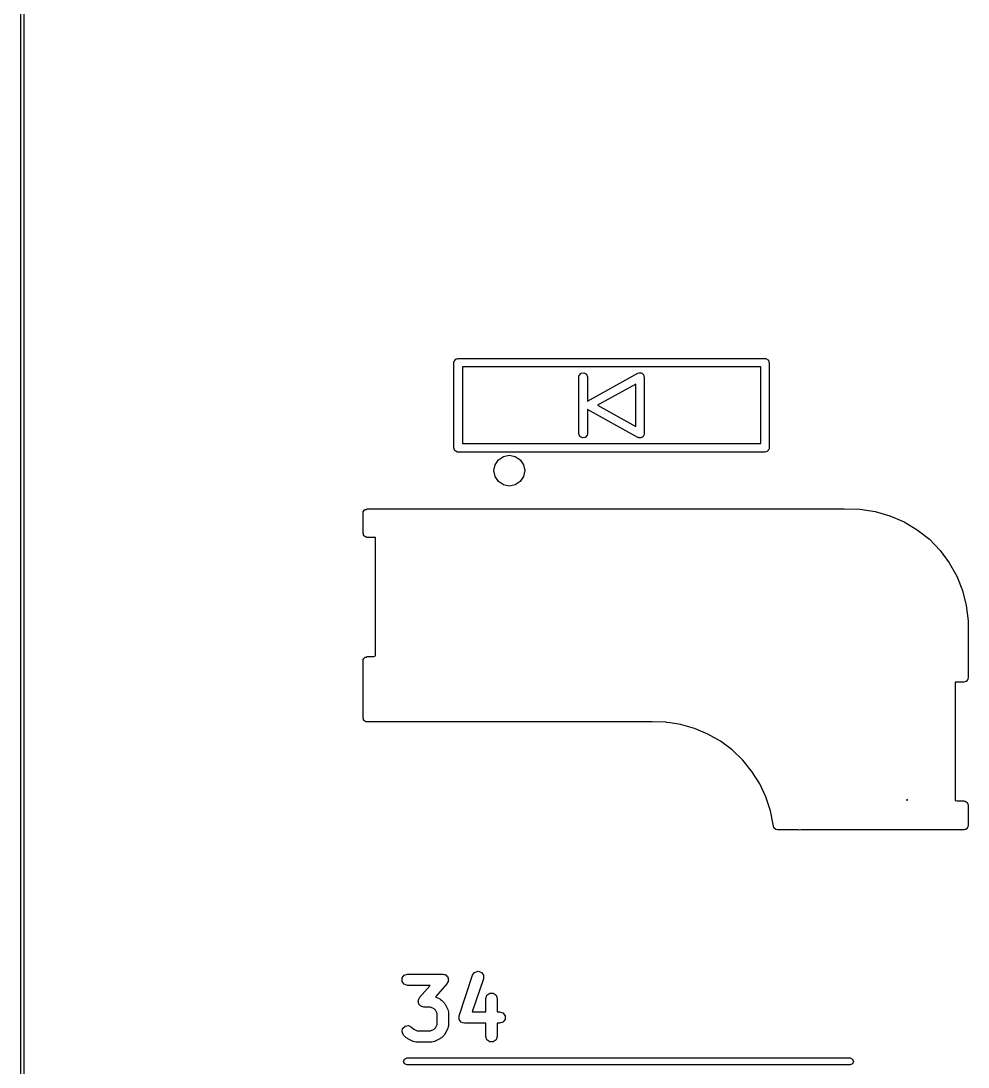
# Model space of a CAD drawing. Extents: x 62 to 222, y -188 to -37.
# Drawn here: x 88.21 to 104.89, y -115.12 to -96.7 of the extents above; entities that cross this region are included whole.
import ezdxf

# ---------------------------------------------------------------- set-up
doc = ezdxf.new("R2010")
doc.units = 0
doc.layers.add('BLACK', color=7, linetype='CONTINUOUS')

msp = doc.modelspace()

# ---------------------------------------------------------------- linework, layer by layer
at = {"layer": 'BLACK', "linetype": 'CONTINUOUS'}
for p, q in [((88.2141, -118.993), (88.2141, -43.2947)), ((88.264, -43.2947), (88.264, -119)), ((95.835, -102.72), (95.8367, -102.71)), ((95.835, -104.22), (95.835, -102.72)), ((95.8361, -102.707), (95.8378, -102.704)), ((95.8367, -102.71), (95.8361, -102.707)), ((95.8378, -102.704), (95.8395, -102.694)), ((95.8395, -102.694), (95.852, -102.679)), ((95.852, -102.679), (95.8618, -102.663)), ((95.8618, -102.663), (95.8681, -102.66)), ((95.8681, -102.66), (95.8725, -102.655)), ((95.8725, -102.655), (95.8917, -102.652)), ((95.8917, -102.652), (95.91, -102.645)), ((95.91, -102.645), (101.31, -102.645)), ((101.31, -102.645), (101.32, -102.647)), ((101.32, -102.647), (101.323, -102.646)), ((101.323, -102.646), (101.326, -102.648)), ((101.326, -102.648), (101.336, -102.65)), ((101.336, -102.65), (101.351, -102.662)), ((101.351, -102.662), (101.367, -102.672)), ((101.367, -102.672), (101.37, -102.678)), ((101.37, -102.678), (101.375, -102.682)), ((101.375, -102.682), (101.378, -102.702)), ((101.378, -102.702), (101.385, -102.72)), ((101.385, -102.72), (101.385, -104.22)), ((95.985, -102.795), (95.985, -104.145)), ((101.235, -102.795), (95.985, -102.795)), ((98.035, -102.97), (98.0395, -102.944)), ((98.0395, -102.944), (98.0725, -102.905)), ((98.0725, -102.905), (98.123, -102.896)), ((98.123, -102.896), (98.1675, -102.922)), ((98.1675, -102.922), (98.185, -102.97)), ((98.185, -103.398), (99.0736, -102.904)), ((99.0736, -102.904), (99.0982, -102.896)), ((99.0982, -102.896), (99.1106, -102.898)), ((99.1106, -102.898), (99.123, -102.896)), ((99.123, -102.896), (99.135, -102.903)), ((99.135, -102.903), (99.1486, -102.906)), ((99.1486, -102.906), (99.1565, -102.915)), ((99.1565, -102.915), (99.1675, -102.922)), ((99.1675, -102.922), (99.1722, -102.935)), ((99.1722, -102.935), (99.1809, -102.946)), ((99.1809, -102.946), (99.1807, -102.958)), ((101.235, -104.145), (101.235, -102.795)), ((98.035, -103.97), (98.035, -102.97)), ((98.185, -102.97), (98.185, -103.398)), ((99.035, -103.097), (98.3644, -103.47)), ((99.035, -103.843), (99.035, -103.097)), ((99.1807, -102.958), (99.185, -102.97)), ((99.185, -102.97), (99.185, -103.97)), ((98.3644, -103.47), (99.035, -103.843)), ((99.0736, -104.036), (98.185, -103.542)), ((98.185, -103.542), (98.185, -103.97)), ((98.0525, -104.018), (98.035, -103.97)), ((98.097, -104.044), (98.0525, -104.018)), ((98.1475, -104.035), (98.097, -104.044)), ((98.1805, -103.996), (98.1475, -104.035)), ((98.185, -103.97), (98.1805, -103.996)), ((99.086, -104.038), (99.0736, -104.036)), ((99.097, -104.044), (99.086, -104.038)), ((99.1106, -104.041), (99.097, -104.044)), ((99.1242, -104.044), (99.1106, -104.041)), ((99.1351, -104.037), (99.1242, -104.044)), ((99.1475, -104.035), (99.1351, -104.037)), ((99.1564, -104.024), (99.1475, -104.035)), ((99.1682, -104.017), (99.1564, -104.024)), ((99.1724, -104.005), (99.1682, -104.017)), ((99.1805, -103.996), (99.1724, -104.005)), ((99.185, -103.97), (99.1805, -103.996)), ((95.8417, -104.238), (95.835, -104.22)), ((95.985, -104.145), (101.235, -104.145)), ((101.382, -104.236), (101.38, -104.246)), ((101.384, -104.233), (101.382, -104.236)), ((101.385, -104.22), (101.383, -104.23)), ((101.383, -104.23), (101.384, -104.233)), ((95.845, -104.257), (95.8417, -104.238)), ((95.8502, -104.262), (95.845, -104.257)), ((95.8525, -104.268), (95.8502, -104.262)), ((95.8694, -104.278), (95.8525, -104.268)), ((95.8843, -104.29), (95.8694, -104.278)), ((95.8941, -104.292), (95.8843, -104.29)), ((95.897, -104.294), (95.8941, -104.292)), ((95.9003, -104.293), (95.897, -104.294)), ((95.91, -104.295), (95.9003, -104.293)), ((101.31, -104.295), (95.91, -104.295)), ((96.6176, -104.428), (96.7059, -104.369)), ((96.7059, -104.369), (96.81, -104.348)), ((96.81, -104.348), (96.9141, -104.369)), ((96.9141, -104.369), (97.0024, -104.428)), ((101.328, -104.288), (101.31, -104.295)), ((101.347, -104.285), (101.328, -104.288)), ((101.352, -104.28), (101.347, -104.285)), ((101.358, -104.277), (101.352, -104.28)), ((101.368, -104.261), (101.358, -104.277)), ((101.38, -104.246), (101.368, -104.261)), ((96.5379, -104.62), (96.5586, -104.516)), ((96.5586, -104.516), (96.6176, -104.428)), ((97.0024, -104.428), (97.0614, -104.516)), ((97.0614, -104.516), (97.0821, -104.62)), ((96.5586, -104.724), (96.5379, -104.62)), ((96.6176, -104.812), (96.5586, -104.724)), ((97.0614, -104.724), (97.0024, -104.812)), ((97.0821, -104.62), (97.0614, -104.724)), ((96.7059, -104.871), (96.6176, -104.812)), ((96.81, -104.892), (96.7059, -104.871)), ((96.9141, -104.871), (96.81, -104.892)), ((97.0024, -104.812), (96.9141, -104.871)), ((94.2395, -105.344), (94.252, -105.329)), ((94.252, -105.329), (94.2618, -105.313)), ((94.2618, -105.313), (94.2681, -105.31)), ((94.2681, -105.31), (94.2725, -105.305)), ((94.2725, -105.305), (94.2917, -105.302)), ((94.2917, -105.302), (94.31, -105.295)), ((94.31, -105.295), (102.71, -105.295)), ((102.71, -105.295), (102.711, -105.295)), ((102.711, -105.295), (102.978, -105.299)), ((102.978, -105.299), (103.247, -105.339)), ((103.247, -105.339), (103.508, -105.413)), ((94.235, -105.37), (94.2367, -105.36)), ((94.235, -105.72), (94.235, -105.37)), ((94.2361, -105.357), (94.2378, -105.354)), ((94.2367, -105.36), (94.2361, -105.357)), ((94.2378, -105.354), (94.2395, -105.344)), ((103.508, -105.413), (103.758, -105.521)), ((103.758, -105.521), (103.991, -105.661)), ((103.991, -105.661), (104.204, -105.829)), ((94.2417, -105.738), (94.235, -105.72)), ((94.245, -105.757), (94.2417, -105.738)), ((94.2502, -105.762), (94.245, -105.757)), ((94.2525, -105.768), (94.2502, -105.762)), ((94.2694, -105.778), (94.2525, -105.768)), ((94.2843, -105.79), (94.2694, -105.778)), ((94.2941, -105.792), (94.2843, -105.79)), ((94.297, -105.794), (94.2941, -105.792)), ((94.3003, -105.793), (94.297, -105.794)), ((94.31, -105.795), (94.3003, -105.793)), ((94.455, -105.795), (94.31, -105.795)), ((94.455, -107.88), (94.455, -105.795)), ((104.204, -105.829), (104.393, -106.025)), ((104.393, -106.025), (104.555, -106.243)), ((104.555, -106.243), (104.687, -106.48)), ((104.687, -106.48), (104.787, -106.733)), ((104.787, -106.733), (104.854, -106.996)), ((104.854, -106.996), (104.885, -107.266)), ((104.885, -107.266), (104.884, -107.268)), ((104.884, -107.268), (104.885, -107.27)), ((104.885, -107.27), (104.885, -108.27)), ((94.252, -107.929), (94.2618, -107.913)), ((94.2618, -107.913), (94.2681, -107.91)), ((94.2681, -107.91), (94.2725, -107.905)), ((94.2725, -107.905), (94.2917, -107.902)), ((94.2917, -107.902), (94.31, -107.895)), ((94.31, -107.895), (94.424, -107.895)), ((94.424, -107.895), (94.455, -107.88)), ((94.235, -107.97), (94.2367, -107.96)), ((94.235, -108.97), (94.235, -107.97)), ((94.2361, -107.957), (94.2378, -107.954)), ((94.2367, -107.96), (94.2361, -107.957)), ((94.2378, -107.954), (94.2395, -107.944)), ((94.2395, -107.944), (94.252, -107.929)), ((104.882, -108.286), (104.88, -108.296)), ((104.884, -108.283), (104.882, -108.286)), ((104.885, -108.27), (104.883, -108.28)), ((104.883, -108.28), (104.884, -108.283)), ((104.81, -108.345), (104.655, -108.345)), ((104.655, -108.345), (104.655, -110.429)), ((104.828, -108.338), (104.81, -108.345)), ((104.847, -108.335), (104.828, -108.338)), ((104.852, -108.33), (104.847, -108.335)), ((104.858, -108.327), (104.852, -108.33)), ((104.868, -108.311), (104.858, -108.327)), ((104.88, -108.296), (104.868, -108.311)), ((94.2417, -108.988), (94.235, -108.97)), ((94.245, -109.007), (94.2417, -108.988)), ((94.2502, -109.012), (94.245, -109.007)), ((94.2525, -109.018), (94.2502, -109.012)), ((94.2694, -109.028), (94.2525, -109.018)), ((94.2843, -109.04), (94.2694, -109.028)), ((94.2941, -109.042), (94.2843, -109.04)), ((94.297, -109.044), (94.2941, -109.042)), ((94.3003, -109.043), (94.297, -109.044)), ((94.31, -109.045), (94.3003, -109.043)), ((99.31, -109.045), (94.31, -109.045)), ((99.3111, -109.045), (99.31, -109.045)), ((99.3122, -109.045), (99.3111, -109.045)), ((99.3225, -109.041), (99.3122, -109.045)), ((99.5684, -109.049), (99.3225, -109.041)), ((99.5716, -109.049), (99.5684, -109.049)), ((99.5782, -109.052), (99.5716, -109.049)), ((99.6406, -109.06), (99.5782, -109.052)), ((99.8218, -109.088), (99.6406, -109.06)), ((100.069, -109.158), (99.8218, -109.088)), ((100.305, -109.257), (100.069, -109.158)), ((100.527, -109.385), (100.305, -109.257)), ((100.733, -109.538), (100.527, -109.385)), ((100.918, -109.715), (100.733, -109.538)), ((101.08, -109.914), (100.918, -109.715)), ((101.217, -110.131), (101.08, -109.914)), ((101.326, -110.363), (101.217, -110.131)), ((101.406, -110.607), (101.326, -110.363)), ((103.817, -110.412), (103.801, -110.42)), ((103.801, -110.42), (103.818, -110.42)), ((103.818, -110.42), (103.817, -110.412)), ((104.655, -110.429), (104.685, -110.435)), ((104.685, -110.435), (104.81, -110.435)), ((104.81, -110.435), (104.82, -110.437)), ((104.82, -110.437), (104.823, -110.436)), ((104.823, -110.436), (104.826, -110.438)), ((104.826, -110.438), (104.836, -110.44)), ((104.836, -110.44), (104.851, -110.452)), ((104.851, -110.452), (104.867, -110.462)), ((104.867, -110.462), (104.87, -110.468)), ((104.87, -110.468), (104.875, -110.472)), ((104.875, -110.472), (104.878, -110.492)), ((104.878, -110.492), (104.885, -110.51)), ((101.454, -110.848), (101.406, -110.607)), ((104.885, -110.51), (104.885, -110.87)), ((101.452, -110.859), (101.454, -110.848)), ((101.459, -110.873), (101.452, -110.859)), ((101.465, -110.907), (101.459, -110.873)), ((101.504, -110.94), (101.465, -110.907)), ((101.53, -110.945), (101.504, -110.94)), ((101.894, -110.945), (101.53, -110.945)), ((101.913, -110.948), (101.894, -110.945)), ((101.942, -110.945), (101.913, -110.948)), ((104.81, -110.945), (101.942, -110.945)), ((104.828, -110.938), (104.81, -110.945)), ((104.847, -110.935), (104.828, -110.938)), ((104.852, -110.93), (104.847, -110.935)), ((104.858, -110.927), (104.852, -110.93)), ((104.868, -110.911), (104.858, -110.927)), ((104.88, -110.896), (104.868, -110.911)), ((104.882, -110.886), (104.88, -110.896)), ((104.884, -110.883), (104.882, -110.886)), ((104.885, -110.87), (104.883, -110.88)), ((104.883, -110.88), (104.884, -110.883)), ((96.2004, -113.453), (96.2593, -113.434)), ((96.2593, -113.434), (96.318, -113.454)), ((94.9254, -113.551), (94.9617, -113.501)), ((94.9254, -113.613), (94.9254, -113.551)), ((94.9617, -113.663), (94.9254, -113.613)), ((94.9617, -113.501), (95.0205, -113.482)), ((95.0205, -113.482), (95.6395, -113.482)), ((95.6395, -113.482), (95.6588, -113.488)), ((95.6588, -113.488), (95.6789, -113.49)), ((95.6789, -113.49), (95.6875, -113.498)), ((95.6875, -113.498), (95.6983, -113.501)), ((95.6983, -113.501), (95.7102, -113.518)), ((95.7102, -113.518), (95.7254, -113.531)), ((95.7227, -113.629), (95.7148, -113.648)), ((95.7346, -113.613), (95.7227, -113.629)), ((95.7254, -113.531), (95.7279, -113.542)), ((95.7279, -113.542), (95.7346, -113.551)), ((95.7346, -113.551), (95.7346, -113.571)), ((95.7346, -113.571), (95.7391, -113.591)), ((95.7391, -113.591), (95.7346, -113.602)), ((95.7346, -113.602), (95.7346, -113.613)), ((95.9256, -114.217), (96.1637, -113.503)), ((96.3534, -113.566), (96.1592, -114.149)), ((96.1637, -113.503), (96.2004, -113.453)), ((96.318, -113.454), (96.3539, -113.504)), ((96.3539, -113.504), (96.3534, -113.566)), ((95.0205, -113.682), (94.9617, -113.663)), ((95.4191, -113.682), (95.0205, -113.682)), ((95.2309, -113.897), (95.4191, -113.682)), ((95.7148, -113.648), (95.5102, -113.882)), ((95.2066, -113.954), (95.2111, -113.944)), ((95.2111, -113.974), (95.2066, -113.954)), ((95.2111, -113.932), (95.223, -113.916)), ((95.2111, -113.944), (95.2111, -113.932)), ((95.2111, -113.994), (95.2111, -113.974)), ((95.2178, -114.003), (95.2111, -113.994)), ((95.223, -113.916), (95.2309, -113.897)), ((95.5102, -113.882), (95.589, -113.921)), ((95.589, -113.921), (95.6006, -113.933)), ((95.6006, -113.933), (95.615, -113.94)), ((95.615, -113.94), (95.6626, -113.988)), ((95.6626, -113.988), (95.67, -114.002)), ((96.3967, -113.915), (96.4158, -113.857)), ((96.3967, -114.149), (96.3967, -113.915)), ((96.4158, -113.857), (96.4658, -113.82)), ((96.4658, -113.82), (96.5276, -113.82)), ((96.5276, -113.82), (96.5776, -113.857)), ((96.5776, -113.857), (96.5967, -113.915)), ((96.5967, -113.915), (96.5967, -114.149)), ((95.2203, -114.014), (95.2178, -114.003)), ((95.2355, -114.028), (95.2203, -114.014)), ((95.2474, -114.044), (95.2355, -114.028)), ((95.2582, -114.047), (95.2474, -114.044)), ((95.2668, -114.055), (95.2582, -114.047)), ((95.287, -114.057), (95.2668, -114.055)), ((95.3062, -114.063), (95.287, -114.057)), ((95.4254, -114.063), (95.3062, -114.063)), ((95.4851, -114.093), (95.4254, -114.063)), ((95.5097, -114.118), (95.4851, -114.093)), ((95.5395, -114.177), (95.5097, -114.118)), ((95.5395, -114.368), (95.5395, -114.177)), ((95.67, -114.002), (95.6814, -114.014)), ((95.6814, -114.014), (95.729, -114.109)), ((95.729, -114.109), (95.7324, -114.132)), ((95.7324, -114.132), (95.7395, -114.154)), ((95.7395, -114.154), (95.7395, -114.392)), ((96.1592, -114.149), (96.3967, -114.149)), ((96.5967, -114.149), (96.6395, -114.149)), ((96.6395, -114.149), (96.6983, -114.168)), ((96.6983, -114.168), (96.7346, -114.218)), ((95.9251, -114.279), (95.9254, -114.248)), ((95.9254, -114.279), (95.9251, -114.279)), ((95.9254, -114.248), (95.9254, -114.218)), ((95.9254, -114.218), (95.9256, -114.218)), ((95.9254, -114.28), (95.9254, -114.279)), ((95.9433, -114.304), (95.9254, -114.28)), ((95.9256, -114.218), (95.9256, -114.217)), ((95.9611, -114.329), (95.9433, -114.304)), ((95.9615, -114.329), (95.9611, -114.329)), ((95.9617, -114.33), (95.9615, -114.329)), ((95.9907, -114.339), (95.9617, -114.33)), ((96.0197, -114.349), (95.9907, -114.339)), ((96.0201, -114.349), (96.0197, -114.349)), ((96.0205, -114.349), (96.0201, -114.349)), ((96.3967, -114.349), (96.0205, -114.349)), ((96.3967, -114.582), (96.3967, -114.349)), ((96.6395, -114.349), (96.5967, -114.349)), ((96.5967, -114.349), (96.5967, -114.582)), ((96.6983, -114.33), (96.6395, -114.349)), ((96.7346, -114.28), (96.6983, -114.33)), ((96.7346, -114.218), (96.7346, -114.28)), ((94.9217, -114.502), (94.9314, -114.441)), ((94.9498, -114.558), (94.9217, -114.502)), ((94.9314, -114.441), (94.9751, -114.398)), ((94.9751, -114.398), (95.0361, -114.388)), ((95.0361, -114.388), (95.0912, -114.416)), ((95.0912, -114.416), (95.1273, -114.452)), ((95.1273, -114.452), (95.1869, -114.482)), ((95.1869, -114.482), (95.4254, -114.482)), ((95.4254, -114.482), (95.4851, -114.452)), ((95.4851, -114.452), (95.5097, -114.428)), ((95.5097, -114.428), (95.5395, -114.368)), ((95.67, -114.543), (95.6626, -114.558)), ((95.6814, -114.532), (95.67, -114.543)), ((95.729, -114.436), (95.6814, -114.532)), ((95.7324, -114.414), (95.729, -114.436)), ((95.7395, -114.392), (95.7324, -114.414)), ((94.9974, -114.605), (94.9498, -114.558)), ((95.0118, -114.613), (94.9974, -114.605)), ((95.0234, -114.624), (95.0118, -114.613)), ((95.1186, -114.672), (95.0234, -114.624)), ((95.1414, -114.675), (95.1186, -114.672)), ((95.1633, -114.682), (95.1414, -114.675)), ((95.449, -114.682), (95.1633, -114.682)), ((95.471, -114.675), (95.449, -114.682)), ((95.4938, -114.672), (95.471, -114.675)), ((95.589, -114.624), (95.4938, -114.672)), ((95.6006, -114.613), (95.589, -114.624)), ((95.615, -114.605), (95.6006, -114.613)), ((95.6626, -114.558), (95.615, -114.605)), ((96.4158, -114.641), (96.3967, -114.582)), ((96.4658, -114.677), (96.4158, -114.641)), ((96.5276, -114.677), (96.4658, -114.677)), ((96.5776, -114.641), (96.5276, -114.677)), ((96.5967, -114.582), (96.5776, -114.641)), ((94.95, -115.02), (94.9676, -114.978)), ((94.9676, -115.062), (94.95, -115.02)), ((94.9676, -114.978), (95.01, -114.96)), ((95.01, -115.08), (94.9676, -115.062)), ((95.01, -114.96), (102.81, -114.96)), ((102.81, -115.08), (95.01, -115.08)), ((102.81, -114.96), (102.852, -114.978)), ((102.852, -115.062), (102.81, -115.08)), ((102.852, -114.978), (102.87, -115.02)), ((102.87, -115.02), (102.852, -115.062))]:
    msp.add_line(p, q, dxfattribs=at)

doc.saveas('drawing.dxf')
